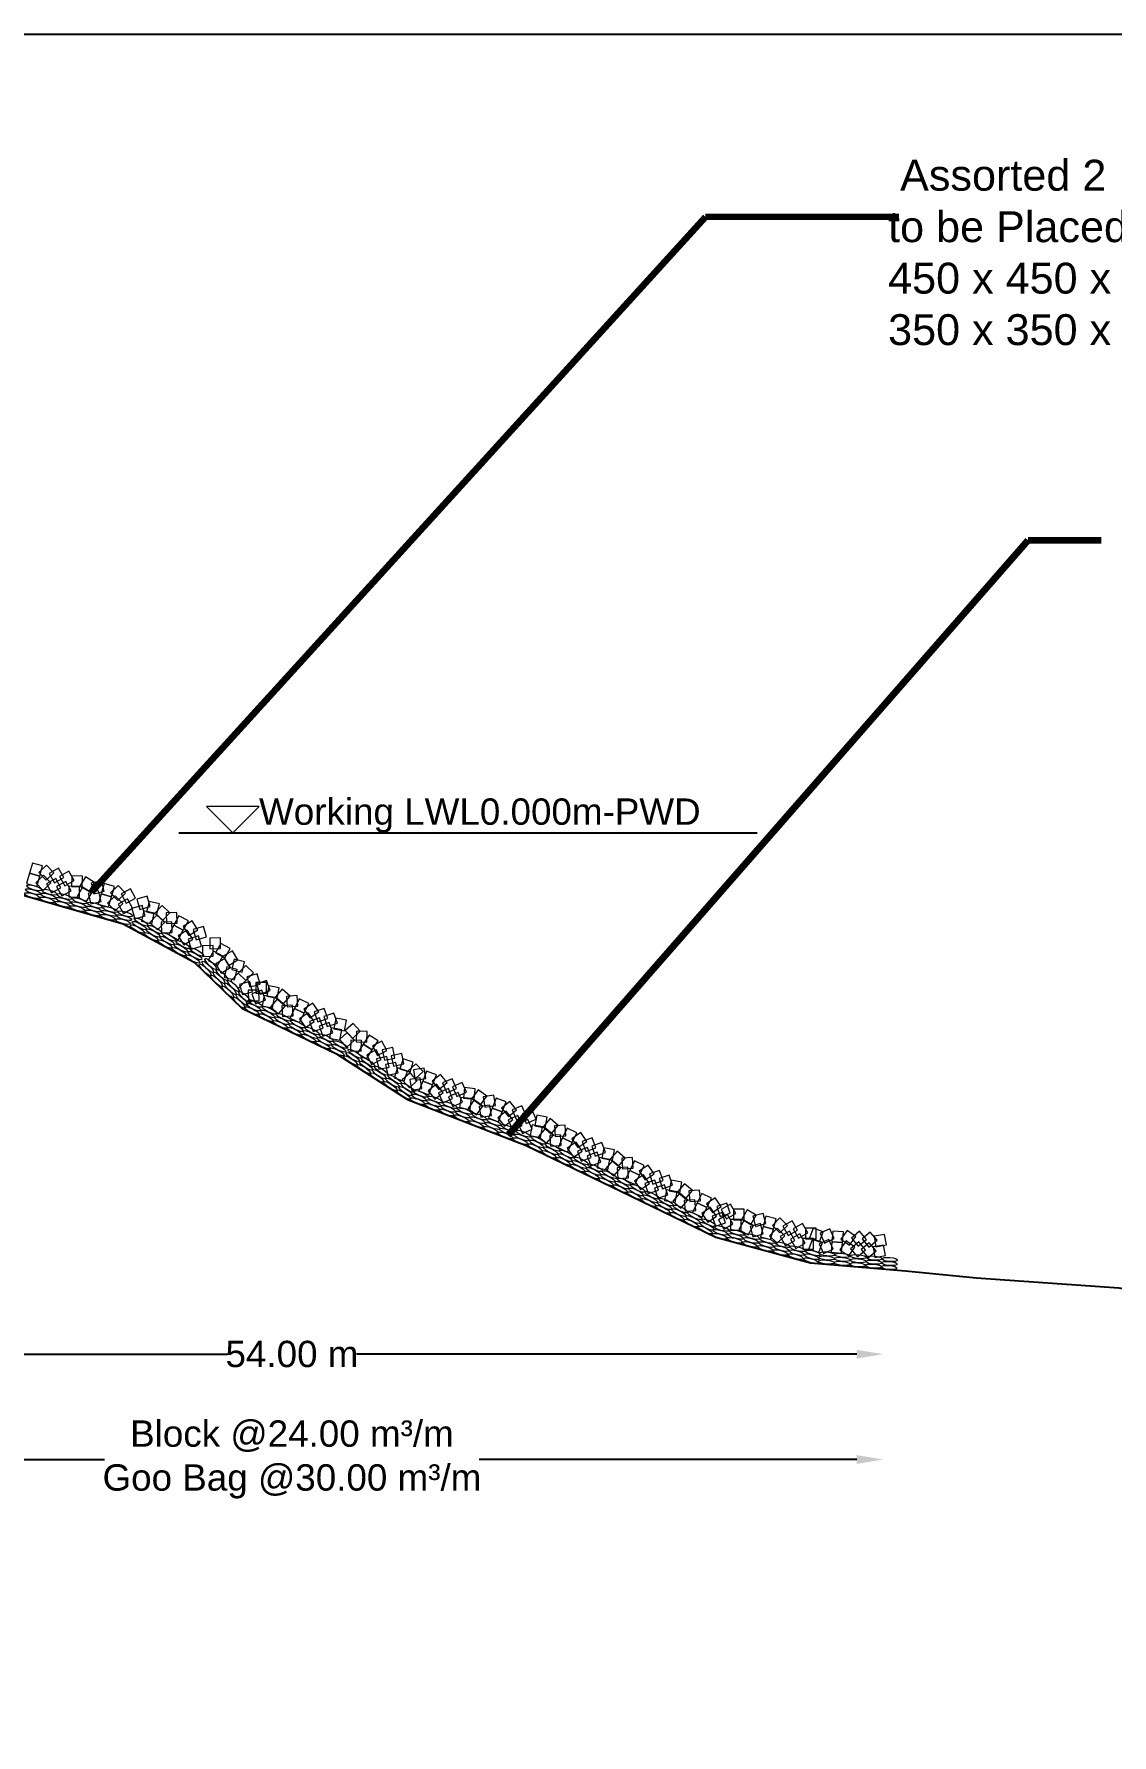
# Model space of a CAD drawing. Header units: inches. Extents: x 64995 to 402236, y -100918 to 204355.
# Drawn here: x 132128 to 134174, y -79917 to -76688 of the extents above; entities that cross this region are included whole.
import ezdxf

# ---------------------------------------------------------------- set-up
doc = ezdxf.new("R2010")
doc.units = ezdxf.units.IN
doc.header["$LTSCALE"] = 7
doc.header["$MEASUREMENT"] = 0
for name, color, linetype, lineweight in [('Cross Section Labels', 7, 'Continuous', 9), ('Existing_Bed_Level for Xsection', 7, 'Continuous', 25), ('Long Section Labels', 7, 'Continuous', 9)]:
    doc.layers.add(name, color=color, linetype=linetype, lineweight=lineweight)
doc.styles.get("Standard").update_dxf_attribs({"font": 'arial.ttf'})
doc.dimstyles.new('Appron Lebeling Style', dxfattribs={"dimtxt": 50, "dimasz": 50, "dimexe": 0.18, "dimexo": 0.0625, "dimgap": 0.09, "dimtad": 0, "dimtih": 1, "dimtoh": 1, "dimdec": 4, "dimzin": 0, "dimdsep": 46, "dimtxsty": 'Standard', "dimcen": 0.09, "dimse1": 1, "dimse2": 1, "dimadec": 0, "dimazin": 0, "dimtfac": 1, "dimtdec": 4, "dimtofl": 0, "dimtmove": 0, "dimatfit": 3, "dimfxl": 1, "dimtolj": 1, "dimtzin": 0, "dimarcsym": 0})
doc.dimstyles.get("Standard").update_dxf_attribs({"dimtxt": 0.18, "dimasz": 0.18, "dimexe": 0.18, "dimexo": 0.0625, "dimgap": 0.09, "dimtad": 0, "dimtih": 1, "dimtoh": 1, "dimdec": 4, "dimzin": 0, "dimdsep": 46, "dimtxsty": 'Standard', "dimcen": 0.09, "dimadec": 0, "dimazin": 0, "dimtfac": 1, "dimtdec": 4, "dimtofl": 0, "dimtmove": 0, "dimatfit": 3, "dimfxl": 1, "dimtolj": 1, "dimtzin": 0, "dimarcsym": 0})

# ---------------------------------------------------------------- blocks, each defined once
blk = doc.blocks.new('*D29')
at = {"layer": 'Cross Section Labels', "color": 0, "lineweight": -2}
for p, q in [((131545.2, -79194.4), (132494.8, -79194.4)), ((133689.6, -79194.4), (132740, -79194.4))]:
    blk.add_line(p, q, dxfattribs=at)
at = {"layer": 'Cross Section Labels', "color": 0}
for points in [[(131545.2, -79186.1), (131545.2, -79202.8), (131495.2, -79194.4)], [(133689.6, -79186.1), (133689.6, -79202.8), (133739.6, -79194.4)]]:
    blk.add_solid(points, dxfattribs=at)
at = {"layer": 'Defpoints', "color": 0}
for p in [(131495.2, -78204.4), (133739.6, -79032.8), (133739.6, -79194.4)]:
    blk.add_point(p, dxfattribs=at)
at = {"layer": 'Cross Section Labels', "color": 0, "insert": (132617.4, -79194.4), "char_height": 50, "attachment_point": 5}
blk.add_mtext('\\A1;54.00 m', dxfattribs=at)
blk = doc.blocks.new('*D30')
at = {"layer": 'Cross Section Labels', "color": 0, "lineweight": -2}
for p, q in [((131545.2, -79394.4), (132261.8, -79394.4)), ((133689.6, -79394.4), (132973, -79394.4))]:
    blk.add_line(p, q, dxfattribs=at)
at = {"layer": 'Cross Section Labels', "color": 0}
for points in [[(131545.2, -79386.1), (131545.2, -79402.8), (131495.2, -79394.4)], [(133689.6, -79386.1), (133689.6, -79402.8), (133739.6, -79394.4)]]:
    blk.add_solid(points, dxfattribs=at)
at = {"layer": 'Defpoints', "color": 0}
for p in [(131495.2, -78204.4), (133739.6, -79032.8), (133739.6, -79394.4)]:
    blk.add_point(p, dxfattribs=at)
at = {"layer": 'Cross Section Labels', "color": 0, "insert": (132617.4, -79394.4), "char_height": 50, "attachment_point": 5}
blk.add_mtext('\\A1;Block @24.00 m³/m ^JGoo Bag @30.00 m³/m ', dxfattribs=at)

msp = doc.modelspace()

# ---------------------------------------------------------------- linework, layer by layer
msp.add_lwpolyline([(130081.98872, -76688.12256), (140081.98872, -76688.12256), (140081.98872, -83759.12256), (130081.98872, -83759.12256)], close=True)
at = {"layer": 'Cross Section Labels'}
msp.add_lwpolyline([(132504.96642, -78204.42256), (132554.96642, -78154.42256), (132454.96642, -78154.42256)], close=True, dxfattribs=at)
at = {"layer": 'Existing_Bed_Level for Xsection'}
for points in [[(131026.64471, -78111.9064), (131171.98872, -78150.42256), (131396.98872, -78193.62256), (131531.98872, -78208.47256), (131666.98872, -78218.82256), (131756.98872, -78219.27256), (131891.98872, -78261.57256), (132296.98872, -78377.22256), (132431.98872, -78450.12256), (132521.98872, -78537.42256), (132701.98872, -78624.27256), (132836.98872, -78711.12256), (133061.98872, -78798.42256), (133241.98872, -78885.27256), (133421.98872, -78972.57256), (133601.98872, -79020.72256), (133781.98872, -79036.47256), (133916.98872, -79049.52256), (134186.98872, -79068.42256), (134411.98872, -79108.47256), (134771.98872, -79148.52256), (134996.98872, -79188.12256)], [(132402.66272, -78204.42256), (133500.72366, -78204.42256)]]:
    msp.add_lwpolyline(points, dxfattribs=at)
at = {"layer": 'Long Section Labels'}
for points in [[(132144.11959, -78267.5837), (132124.64791, -78262.02345), (132119.08767, -78281.49513), (132138.55934, -78287.05538)], [(132165.39244, -78280.32524), (132151.30089, -78265.78253), (132136.75817, -78279.87408), (132150.84972, -78294.4168)], [(132174.48415, -78271.89292), (132156.77999, -78281.72274), (132166.60981, -78299.42689), (132184.31397, -78289.59708)], [(132203.78877, -78295.14636), (132193.94486, -78277.45003), (132176.24854, -78287.29395), (132186.09245, -78304.99027)], [(132138.55934, -78287.05538), (132119.08767, -78281.49513), (132113.52742, -78300.96681), (132132.9991, -78306.52705)], [(132159.83219, -78299.79692), (132145.74064, -78285.2542), (132131.19792, -78299.34576), (132145.28948, -78313.88847)], [(132168.9239, -78291.36459), (132151.21975, -78301.19441), (132161.04957, -78318.89857), (132178.75372, -78309.06875)], [(132198.22853, -78314.61803), (132188.38462, -78296.92171), (132170.68829, -78306.76562), (132180.53221, -78324.46195)], [(132214.21731, -78306.29193), (132193.96995, -78305.96485), (132193.64287, -78326.21221), (132213.89023, -78326.53929)], [(132219.77755, -78286.82026), (132199.53019, -78286.49318), (132199.20311, -78306.74053), (132219.45047, -78307.06762)], [(132237.29222, -78318.33577), (132219.92521, -78307.92186), (132209.5113, -78325.28887), (132226.87831, -78335.70278)], [(132242.85247, -78298.86409), (132225.48546, -78288.45018), (132215.07155, -78305.81719), (132232.43856, -78316.2311)], [(132255.80232, -78295.62349), (132236.15629, -78300.53225), (132241.06505, -78320.17828), (132260.71108, -78315.26952)], [(132280.42132, -78306.50542), (132260.94965, -78300.94517), (132255.3894, -78320.41685), (132274.86108, -78325.97709)], [(132301.69417, -78319.24696), (132287.60262, -78304.70424), (132273.0599, -78318.7958), (132287.15146, -78333.33851)], [(132250.24207, -78315.09517), (132230.59604, -78320.00393), (132235.5048, -78339.64996), (132255.15084, -78334.7412)], [(132274.86108, -78325.97709), (132255.3894, -78320.41685), (132249.82915, -78339.88852), (132269.30083, -78345.44877)], [(132296.13393, -78338.71864), (132282.04237, -78324.17592), (132267.49966, -78338.26747), (132281.59121, -78352.81019)], [(132305.22564, -78330.28631), (132287.52148, -78340.11613), (132297.3513, -78357.82029), (132315.05546, -78347.99047)], [(132310.78588, -78310.81464), (132293.08173, -78320.64445), (132302.91154, -78338.34861), (132320.6157, -78328.51879)], [(132348.37023, -78344.35899), (132342.56683, -78324.9584), (132323.16624, -78330.76179), (132328.96964, -78350.16239)], [(132365.77656, -78339.67022), (132346.07438, -78334.99192), (132341.39608, -78354.6941), (132361.09826, -78359.3724)], [(132385.7176, -78356.39925), (132370.99973, -78342.49073), (132357.09121, -78357.20859), (132371.80907, -78371.11712)], [(132338.74846, -78362.17708), (132332.94507, -78342.77648), (132313.54447, -78348.57988), (132319.34787, -78367.98047)], [(132356.15479, -78357.4883), (132336.45261, -78352.81), (132331.77431, -78372.51218), (132351.47649, -78377.19048)], [(132376.09583, -78374.21734), (132361.37797, -78360.30882), (132347.46944, -78375.02668), (132362.18731, -78388.9352)], [(132389.43968, -78373.84059), (132369.19754, -78374.40482), (132369.76177, -78394.64696), (132390.0039, -78394.08273)], [(132399.06144, -78356.02251), (132378.8193, -78356.58673), (132379.38353, -78376.82887), (132399.62567, -78376.26464)], [(132420.7605, -78371.9493), (132402.94241, -78362.32753), (132393.32065, -78380.14561), (132411.13873, -78389.76738)], [(132438.79152, -78388.97173), (132428.16117, -78371.73636), (132410.92579, -78382.36671), (132421.55615, -78399.60208)], [(132411.13873, -78389.76738), (132393.32065, -78380.14561), (132383.69888, -78397.9637), (132401.51696, -78407.58546)], [(132429.16975, -78406.78981), (132418.5394, -78389.55444), (132401.30403, -78400.18479), (132411.93438, -78417.42017)], [(132439.86361, -78400.51249), (132420.4584, -78406.30044), (132426.24634, -78425.70565), (132445.65155, -78419.9177)], [(132449.48537, -78382.69441), (132430.08016, -78388.48235), (132435.86811, -78407.88756), (132455.27332, -78402.09962)], [(132481.98361, -78424.31931), (132481.66721, -78404.07178), (132461.41968, -78404.38818), (132461.73608, -78424.63571)], [(132467.88439, -78438.85459), (132467.56798, -78418.60706), (132447.32046, -78418.92346), (132447.63686, -78439.17099)], [(132485.90989, -78439.06931), (132468.21876, -78429.21606), (132458.36551, -78446.90719), (132476.05664, -78456.76043)], [(132500.00911, -78424.53403), (132482.31798, -78414.68078), (132472.46474, -78432.37191), (132490.15587, -78442.22515)], [(132514.65734, -78446.04995), (132504.26997, -78428.66706), (132486.88707, -78439.05443), (132497.27444, -78456.43732)], [(132500.55812, -78460.58523), (132490.17075, -78443.20234), (132472.78785, -78453.58971), (132483.17522, -78470.9726)], [(132513.50275, -78463.84661), (132493.86818, -78458.89221), (132488.91378, -78478.52678), (132508.54835, -78483.48118)], [(132530.0608, -78485.06789), (132515.52552, -78470.96866), (132501.42629, -78485.50395), (132515.96158, -78499.60317)], [(132527.60198, -78449.31133), (132507.9674, -78444.35692), (132503.013, -78463.9915), (132522.64757, -78468.9459)], [(132544.16002, -78470.53261), (132529.62474, -78456.43338), (132515.52552, -78470.96866), (132530.0608, -78485.06789)], [(132542.79112, -78506.34746), (132537.24114, -78486.87285), (132517.76654, -78492.42282), (132523.31651, -78511.89743)], [(132556.89034, -78491.81217), (132551.34037, -78472.33757), (132531.86576, -78477.88754), (132537.41574, -78497.36215)], [(132554.78786, -78503.21034), (132534.54008, -78503.51061), (132534.84036, -78523.75839), (132555.08814, -78523.45811)], [(132567.24338, -78522.52783), (132560.56197, -78503.41184), (132541.44597, -78510.09324), (132548.12738, -78529.20924)], [(132568.88708, -78488.67506), (132548.63931, -78488.97533), (132548.93959, -78509.22311), (132569.18736, -78508.92283)], [(132576.04322, -78504.28982), (132569.36181, -78485.17382), (132550.24582, -78491.85523), (132556.92722, -78510.97122)], [(132593.21781, -78498.81275), (132573.32292, -78495.03709), (132569.54726, -78514.93198), (132589.44215, -78518.70764)], [(132613.90044, -78514.61574), (132598.56409, -78501.39232), (132585.34067, -78516.72867), (132600.67702, -78529.95209)], [(132584.41797, -78517.05076), (132564.52307, -78513.2751), (132560.74741, -78533.17), (132580.64231, -78536.94566)], [(132605.10059, -78532.85376), (132589.76424, -78519.63034), (132576.54082, -78534.96669), (132591.87718, -78548.19011)], [(132618.41341, -78531.86935), (132598.21801, -78533.35538), (132599.70404, -78553.55078), (132619.89944, -78552.06475)], [(132627.21325, -78513.63134), (132607.01785, -78515.11736), (132608.50388, -78535.31277), (132628.69928, -78533.82674)], [(132649.61552, -78528.55281), (132631.3775, -78519.75296), (132622.57766, -78537.99098), (132640.81567, -78546.79082)], [(132668.40348, -78544.73593), (132656.99879, -78528.00286), (132640.26572, -78539.40755), (132651.67041, -78556.14062)], [(132640.81567, -78546.79082), (132622.57766, -78537.99098), (132613.77781, -78556.229), (132632.01583, -78565.02884)], [(132659.60364, -78562.97395), (132648.19895, -78546.24088), (132631.46588, -78557.64556), (132642.87057, -78574.37863)], [(132670.00034, -78556.21585), (132650.87903, -78562.88203), (132657.54521, -78582.00334), (132676.66652, -78575.33716)], [(132678.80018, -78537.97783), (132659.67887, -78544.64402), (132666.34506, -78563.76533), (132685.46637, -78557.09914)], [(132694.9095, -78584.12673), (132688.22809, -78565.01074), (132669.11209, -78571.69215), (132675.7935, -78590.80814)], [(132703.70934, -78565.88872), (132697.02793, -78546.77272), (132677.91193, -78553.45413), (132684.59334, -78572.57013)], [(132720.88393, -78560.41165), (132700.98903, -78556.63599), (132697.21338, -78576.53089), (132717.10827, -78580.30654)], [(132747.12625, -78581.39399), (132733.51502, -78566.40077), (132718.52179, -78580.01201), (132732.13303, -78595.00523)], [(132712.08409, -78578.64966), (132692.18919, -78574.87401), (132688.41353, -78594.7689), (132708.30843, -78598.54456)], [(132736.17017, -78598.42417), (132722.55894, -78583.43094), (132707.56571, -78597.04218), (132721.17695, -78612.0354)], [(132749.50376, -78599.06888), (132729.27774, -78598.08361), (132728.29248, -78618.30963), (132748.51849, -78619.29489)], [(132760.45984, -78582.0387), (132740.23382, -78581.05344), (132739.24856, -78601.27945), (132759.47457, -78602.26472)], [(132780.8775, -78599.57811), (132763.84732, -78588.62203), (132752.89125, -78605.65221), (132769.92142, -78616.60828)], [(132797.55409, -78617.92947), (132788.27278, -78599.9317), (132770.27501, -78609.213), (132779.55631, -78627.21078)], [(132769.92142, -78616.60828), (132752.89125, -78605.65221), (132741.93517, -78622.68238), (132758.96534, -78633.63846)], [(132786.59801, -78634.95965), (132777.3167, -78616.96187), (132759.31893, -78626.24317), (132768.60023, -78644.24095)], [(132797.74055, -78629.51842), (132777.94958, -78633.80558), (132782.23673, -78653.59656), (132802.02771, -78649.3094)], [(132808.69663, -78612.48825), (132788.90565, -78616.7754), (132793.19281, -78636.56638), (132812.98379, -78632.27923)], [(132830.02013, -78643.22572), (132825.71722, -78623.43816), (132805.92966, -78627.74107), (132810.23257, -78647.52863)], [(132819.06405, -78660.25589), (132814.76114, -78640.46833), (132794.97358, -78644.77125), (132799.27649, -78664.5588)], [(132836.77795, -78656.91184), (132817.49119, -78650.74069), (132811.32003, -78670.02745), (132830.60679, -78676.19861)], [(132847.73403, -78639.88167), (132828.44727, -78633.71051), (132822.27611, -78652.99728), (132841.56287, -78659.16843)], [(132855.38139, -78675.11672), (132841.77016, -78660.1235), (132826.77693, -78673.73473), (132840.38817, -78688.72796)], [(132866.33747, -78658.08655), (132852.72624, -78643.09332), (132837.73301, -78656.70456), (132851.34425, -78671.69778)], [(132868.31862, -78651.24712), (132848.3048, -78654.33091), (132851.3886, -78674.34473), (132871.40241, -78671.26093)], [(132891.83422, -78664.34398), (132872.95547, -78657.01902), (132865.63051, -78675.89778), (132884.50927, -78683.22274)], [(132911.84704, -78678.9853), (132899.15059, -78663.20992), (132883.37521, -78675.90637), (132896.07166, -78691.68175)], [(132860.99366, -78670.12587), (132840.97985, -78673.20967), (132844.06364, -78693.22348), (132864.07745, -78690.13969)], [(132884.50927, -78683.22274), (132865.63051, -78675.89778), (132858.30555, -78694.77654), (132877.18431, -78702.10149)], [(132904.52208, -78697.86406), (132891.82563, -78682.08868), (132876.05025, -78694.78513), (132888.7467, -78710.56051)], [(132914.34976, -78690.30232), (132895.81769, -78698.46471), (132903.98008, -78716.99679), (132922.51216, -78708.8344)], [(132921.67472, -78671.42356), (132903.14265, -78679.58595), (132911.30504, -78698.11803), (132929.83711, -78689.95564)], [(132941.39504, -78716.14872), (132933.21789, -78697.62315), (132914.69232, -78705.8003), (132922.86947, -78724.32587)], [(132948.72, -78697.26997), (132940.54285, -78678.74439), (132922.01728, -78686.92154), (132930.19443, -78705.44711)], [(132965.40585, -78690.44741), (132945.27409, -78688.26226), (132943.08894, -78708.39402), (132963.2207, -78710.57916)], [(132987.27719, -78704.55946), (132970.93995, -78692.59464), (132958.97512, -78708.93188), (132975.31236, -78720.8967)], [(132958.08089, -78709.32616), (132937.94913, -78707.14102), (132935.76399, -78727.27277), (132955.89574, -78729.45792)], [(132979.95223, -78723.43822), (132963.61499, -78711.47339), (132951.65016, -78727.81063), (132967.9874, -78739.77546)], [(132993.14496, -78721.40058), (132973.13115, -78724.48438), (132976.21494, -78744.49819), (132996.22876, -78741.41439)], [(133000.46992, -78702.52182), (132980.45611, -78705.60562), (132983.5399, -78725.61943), (133003.55372, -78722.53564)], [(133016.66057, -78734.49744), (132997.78181, -78727.17248), (132990.45685, -78746.05124), (133009.33561, -78753.3762)], [(133023.98553, -78715.61869), (133005.10677, -78708.29373), (132997.78181, -78727.17248), (133016.66057, -78734.49744)], [(133043.99834, -78730.26001), (133031.30189, -78714.48463), (133015.52651, -78727.18108), (133028.22296, -78742.95646)], [(133053.82603, -78722.69827), (133035.29395, -78730.86066), (133043.45634, -78749.39274), (133061.98842, -78741.23034)], [(133080.8713, -78748.54467), (133072.69415, -78730.0191), (133054.16858, -78738.19625), (133062.34573, -78756.72182)], [(133036.67338, -78749.13876), (133023.97693, -78733.36338), (133008.20155, -78746.05984), (133020.89801, -78761.83522)], [(133046.50107, -78741.57702), (133027.96899, -78749.73942), (133036.13138, -78768.27149), (133054.66346, -78760.1091)], [(133073.54634, -78767.42343), (133065.3692, -78748.89786), (133046.84363, -78757.075), (133055.02077, -78775.60058)], [(133093.1442, -78762.96117), (133073.2493, -78759.18551), (133069.47364, -78779.0804), (133089.36854, -78782.85606)], [(133101.94404, -78744.72315), (133082.04914, -78740.94749), (133078.27348, -78760.84239), (133098.16838, -78764.61805)], [(133122.62666, -78760.52615), (133107.29031, -78747.30273), (133094.06689, -78762.63908), (133109.40324, -78775.8625)], [(133135.93948, -78759.54174), (133115.74408, -78761.02777), (133117.23011, -78781.22317), (133137.42551, -78779.73714)], [(133113.82682, -78778.76416), (133098.49047, -78765.54074), (133085.26705, -78780.8771), (133100.6034, -78794.10051)], [(133127.13964, -78777.77976), (133106.94424, -78779.26579), (133108.43027, -78799.46119), (133128.62567, -78797.97516)], [(133149.5419, -78792.70123), (133131.30388, -78783.90138), (133122.50404, -78802.1394), (133140.74206, -78810.93925)], [(133158.34174, -78774.46321), (133140.10372, -78765.66337), (133131.30388, -78783.90138), (133149.5419, -78792.70123)], [(133168.32986, -78808.88435), (133156.92518, -78792.15128), (133140.19211, -78803.55597), (133151.59679, -78820.28904)], [(133177.12971, -78790.64633), (133165.72502, -78773.91326), (133148.99195, -78785.31795), (133160.39664, -78802.05102)], [(133187.52641, -78783.88824), (133168.4051, -78790.55442), (133175.07128, -78809.67573), (133194.19259, -78803.00955)], [(133212.43556, -78811.79912), (133205.75416, -78792.68313), (133186.63816, -78799.36453), (133193.31957, -78818.48053)], [(133178.72657, -78802.12625), (133159.60526, -78808.79244), (133166.27144, -78827.91375), (133185.39275, -78821.24756)], [(133203.63572, -78830.03714), (133196.95431, -78810.92114), (133177.83832, -78817.60255), (133184.51973, -78836.71855)], [(133220.81031, -78824.56007), (133200.91542, -78820.78441), (133197.13976, -78840.67931), (133217.03465, -78844.45497)], [(133229.61016, -78806.32205), (133209.71526, -78802.54639), (133205.9396, -78822.44129), (133225.8345, -78826.21695)], [(133250.29278, -78822.12505), (133234.95643, -78808.90163), (133221.73301, -78824.23798), (133237.06936, -78837.4614)], [(133263.6056, -78821.14064), (133243.4102, -78822.62667), (133244.89623, -78842.82207), (133265.09163, -78841.33604)], [(133241.49294, -78840.36306), (133226.15659, -78827.13965), (133212.93317, -78842.476), (133228.26952, -78855.69942)], [(133254.80576, -78839.37866), (133234.61035, -78840.86469), (133236.09638, -78861.06009), (133256.29178, -78859.57406)], [(133277.27069, -78854.37154), (133259.05054, -78845.53477), (133250.21377, -78863.75492), (133268.43392, -78872.5917)], [(133286.10747, -78836.15139), (133267.88731, -78827.31462), (133259.05054, -78845.53477), (133277.27069, -78854.37154)], [(133296.02583, -78870.5927), (133284.65507, -78853.83656), (133267.89893, -78865.20732), (133279.26969, -78881.96346)], [(133304.86261, -78852.37254), (133293.49184, -78835.6164), (133276.7357, -78846.98717), (133288.10647, -78863.74331)], [(133315.27298, -78845.63553), (133296.1382, -78852.26296), (133302.76563, -78871.39773), (133321.90041, -78864.7703)], [(133340.12554, -78873.59682), (133333.48287, -78854.46732), (133314.35338, -78861.10999), (133320.99605, -78880.23948)], [(133306.4362, -78863.85568), (133287.30143, -78870.48311), (133293.92886, -78889.61789), (133313.06364, -78882.99045)], [(133331.28876, -78891.81697), (133324.6461, -78872.68747), (133305.5166, -78879.33014), (133312.15927, -78898.45963)], [(133348.47442, -78886.3747), (133328.58721, -78882.55875), (133324.77125, -78902.44595), (133344.65846, -78906.26191)], [(133357.31119, -78868.15455), (133337.42398, -78864.3386), (133333.60803, -78884.2258), (133353.49523, -78888.04176)], [(133369.12498, -78902.21957), (133353.81545, -78888.96511), (133340.56099, -78904.27464), (133355.87052, -78917.5291)], [(133377.96176, -78883.99942), (133362.65223, -78870.74495), (133349.39777, -78886.05448), (133364.7073, -78899.30895)], [(133391.27654, -78883.04198), (133371.07817, -78884.48709), (133372.52328, -78904.68546), (133392.72165, -78903.24035)], [(133413.64853, -78898.00881), (133395.42838, -78889.17203), (133386.5916, -78907.39219), (133404.81175, -78916.22896)], [(133382.43977, -78901.26213), (133362.2414, -78902.70725), (133363.68651, -78922.90562), (133383.88488, -78921.4605)], [(133404.81175, -78916.22896), (133386.5916, -78907.39219), (133377.75483, -78925.61234), (133395.97498, -78934.44911)], [(133423.5669, -78932.45011), (133412.19613, -78915.69397), (133395.43999, -78927.06473), (133406.81075, -78943.82087)], [(133432.40367, -78914.22996), (133421.03291, -78897.47382), (133404.27677, -78908.84458), (133415.64753, -78925.60072)], [(133442.81404, -78907.49294), (133423.67926, -78914.12037), (133430.3067, -78933.25515), (133449.44147, -78926.62772)], [(133459.82565, -78927.48813), (133449.68632, -78909.9594), (133432.15759, -78920.09873), (133442.29692, -78937.62746)], [(133475.67254, -78918.89504), (133455.42254, -78918.90759), (133455.43509, -78939.15759), (133475.68509, -78939.14504)], [(133498.9462, -78930.55017), (133481.40698, -78920.429), (133471.28581, -78937.96823), (133488.82504, -78948.0894)], [(133433.97727, -78925.71309), (133414.84249, -78932.34052), (133421.46992, -78951.4753), (133440.6047, -78944.84787)], [(133454.59276, -78947.05032), (133444.45343, -78929.52159), (133426.9247, -78939.66092), (133437.06403, -78957.18965)], [(133470.43965, -78938.45723), (133450.18965, -78938.46978), (133450.2022, -78958.71978), (133470.4522, -78958.70723)], [(133493.71332, -78950.11236), (133476.17409, -78939.9912), (133466.05292, -78957.53042), (133483.59215, -78967.65159)], [(133506.607, -78946.65503), (133487.04606, -78951.8926), (133492.28363, -78971.45354), (133511.84457, -78966.21596)], [(133511.83988, -78927.09283), (133492.27894, -78932.3304), (133497.51652, -78951.89134), (133517.07745, -78946.65377)], [(133531.40505, -78957.12251), (133511.84285, -78951.88963), (133506.60997, -78971.45182), (133526.17216, -78976.68471)], [(133536.63793, -78937.56032), (133517.07574, -78932.32743), (133511.84285, -78951.88963), (133531.40505, -78957.12251)], [(133552.8886, -78969.50548), (133538.55512, -78955.20115), (133524.25079, -78969.53463), (133538.58427, -78983.83896)], [(133558.12149, -78949.94329), (133543.78801, -78935.63896), (133529.48368, -78949.97244), (133543.81716, -78964.27677)], [(133567.07049, -78941.35966), (133549.53369, -78951.48503), (133559.65906, -78969.02183), (133577.19586, -78958.89646)], [(133596.761, -78964.11834), (133586.62167, -78946.5896), (133569.09294, -78956.72893), (133579.23227, -78974.25767)], [(133612.60789, -78955.52525), (133592.35789, -78955.5378), (133592.37044, -78975.78779), (133612.62044, -78975.77524)], [(133626.09437, -78962.11874), (133607.06706, -78955.1888), (133600.13712, -78974.21611), (133619.16443, -78981.14605)], [(133561.83761, -78960.92186), (133544.30081, -78971.04722), (133554.42617, -78988.58403), (133571.96298, -78978.45866)], [(133591.52812, -78983.68053), (133581.38879, -78966.1518), (133563.86005, -78976.29113), (133573.99938, -78993.81986)], [(133607.375, -78975.08744), (133587.125, -78975.09999), (133587.13755, -78995.34999), (133607.38755, -78995.33744)], [(133624.32924, -78982.29167), (133605.30193, -78975.36173), (133598.37199, -78994.38904), (133617.3993, -79001.31897)], [(133636.4291, -78976.6531), (133618.07115, -78985.19992), (133626.61797, -79003.55787), (133644.97592, -78995.01105)], [(133638.19423, -78956.48017), (133619.83628, -78965.027), (133628.3831, -78983.38495), (133646.74105, -78974.83812)], [(133662.66549, -78982.66672), (133642.49256, -78980.90159), (133640.72743, -79001.07451), (133660.90036, -79002.83964)], [(133664.43062, -78962.49379), (133644.25769, -78960.72866), (133642.49256, -78980.90159), (133662.66549, -78982.66672)], [(133685.9693, -78991.14101), (133669.37465, -78979.53583), (133657.76947, -78996.13048), (133674.36412, -79007.73566)], [(133687.73443, -78970.96808), (133671.13978, -78959.36291), (133659.5346, -78975.95756), (133676.12925, -78987.56273)], [(133693.29612, -78981.13696), (133677.77839, -78994.14706), (133690.78849, -79009.66479), (133706.30622, -78996.65469)], [(133695.06125, -78960.96404), (133679.54352, -78973.97414), (133692.55362, -78989.49186), (133708.07135, -78976.48177)], [(133726.48013, -78998.40846), (133713.45768, -78982.9011), (133697.95032, -78995.92355), (133710.97277, -79011.43091)], [(133728.24527, -78978.23554), (133715.22282, -78962.72818), (133699.71545, -78975.75063), (133712.7379, -78991.25799)], [(133740.59892, -78987.20021), (133720.65723, -78990.72037), (133724.17738, -79010.66206), (133744.11907, -79007.1419)], [(133742.36405, -78967.02729), (133722.42236, -78970.54744), (133725.94251, -78990.48913), (133745.8842, -78986.96898)]]:
    msp.add_lwpolyline(points, close=True, dxfattribs=at)
for centre, major_axis in [((132128.0718, -78309.09793), (14.40039, -4.11211)), ((132123.87073, -78323.80986), (14.40039, -4.11211)), ((132125.97126, -78316.4539), (14.40039, -4.11211)), ((132152.6715, -78332.03408), (14.40039, -4.11211)), ((132154.77204, -78324.67812), (14.40039, -4.11211)), ((132156.87257, -78317.32215), (14.40039, -4.11211)), ((132181.47227, -78340.2583), (14.40039, -4.11211)), ((132183.57281, -78332.90234), (14.40039, -4.11211)), ((132185.67335, -78325.54637), (14.40039, -4.11211)), ((132210.27305, -78348.48252), (14.40039, -4.11211)), ((132212.37358, -78341.12656), (14.40039, -4.11211)), ((132214.47412, -78333.77059), (14.40039, -4.11211)), ((132243.27489, -78341.99481), (14.40039, -4.11211)), ((132239.07382, -78356.70674), (14.40039, -4.11211)), ((132241.17436, -78349.35078), (14.40039, -4.11211)), ((132267.87459, -78364.93097), (14.40039, -4.11211)), ((132269.97513, -78357.575), (14.40039, -4.11211)), ((132272.07566, -78350.21903), (14.40039, -4.11211)), ((132296.67536, -78373.15519), (14.40039, -4.11211)), ((132298.7759, -78365.79922), (14.40039, -4.11211)), ((132300.87644, -78358.44325), (14.40039, -4.11211)), ((132327.54816, -78380.68348), (13.17746, -7.11583)), ((132331.18305, -78373.95221), (13.17746, -7.11583)), ((132323.91327, -78387.41476), (13.17746, -7.11583)), ((132350.26819, -78401.64642), (13.17746, -7.11583)), ((132353.90308, -78394.91514), (13.17746, -7.11583)), ((132357.53797, -78388.18387), (13.17746, -7.11583)), ((132376.62312, -78415.87808), (13.17746, -7.11583)), ((132380.25801, -78409.1468), (13.17746, -7.11583)), ((132383.8929, -78402.41553), (13.17746, -7.11583)), ((132402.97805, -78430.10974), (13.17746, -7.11583)), ((132406.61294, -78423.37846), (13.17746, -7.11583)), ((132410.24783, -78416.64719), (13.17746, -7.11583)), ((132429.33297, -78444.3414), (13.17746, -7.11583)), ((132432.96786, -78437.61012), (13.17746, -7.11583)), ((132436.60275, -78430.87885), (13.17746, -7.11583)), ((132452.50215, -78464.69175), (10.74965, -10.42716)), ((132457.82853, -78459.20064), (10.74965, -10.42716)), ((132463.1549, -78453.70954), (10.74965, -10.42716)), ((132479.32782, -78480.05496), (10.74965, -10.42716)), ((132484.65419, -78474.56385), (10.74965, -10.42716)), ((132474.00145, -78485.54607), (10.74965, -10.42716)), ((132495.50074, -78506.40038), (10.74965, -10.42716)), ((132500.82712, -78500.90928), (10.74965, -10.42716)), ((132506.15349, -78495.41817), (10.74965, -10.42716)), ((132517.00004, -78527.2547), (10.74965, -10.42716)), ((132522.32641, -78521.76359), (10.74965, -10.42716)), ((132527.65279, -78516.27249), (10.74965, -10.42716)), ((132541.02586, -78542.36101), (13.48803, -6.50797)), ((132544.35024, -78535.4711), (13.48803, -6.50797)), ((132547.67463, -78528.58118), (13.48803, -6.50797)), ((132574.65068, -78541.59712), (13.48803, -6.50797)), ((132568.00191, -78555.37696), (13.48803, -6.50797)), ((132571.3263, -78548.48704), (13.48803, -6.50797)), ((132594.97796, -78568.3929), (13.48803, -6.50797)), ((132598.30235, -78561.50299), (13.48803, -6.50797)), ((132601.62673, -78554.61307), (13.48803, -6.50797)), ((132625.2784, -78574.51893), (13.48803, -6.50797)), ((132628.60279, -78567.62901), (13.48803, -6.50797)), ((132621.95402, -78581.40885), (13.48803, -6.50797)), ((132648.93007, -78594.4248), (13.48803, -6.50797)), ((132652.25446, -78587.53488), (13.48803, -6.50797)), ((132655.57884, -78580.64496), (13.48803, -6.50797)), ((132675.90612, -78607.44074), (13.48803, -6.50797)), ((132679.23051, -78600.55082), (13.48803, -6.50797)), ((132682.55489, -78593.66091), (13.48803, -6.50797)), ((132709.53095, -78606.67685), (13.48803, -6.50797)), ((132702.88218, -78620.45669), (13.48803, -6.50797)), ((132706.20656, -78613.56677), (13.48803, -6.50797)), ((132728.5299, -78636.79921), (12.59476, -8.10263)), ((132732.66886, -78630.36559), (12.59476, -8.10263)), ((132736.80782, -78623.93197), (12.59476, -8.10263)), ((132761.99734, -78640.13722), (12.59476, -8.10263)), ((132753.71942, -78653.00447), (12.59476, -8.10263)), ((132757.85838, -78646.57084), (12.59476, -8.10263)), ((132778.90894, -78669.20972), (12.59476, -8.10263)), ((132783.0479, -78662.7761), (12.59476, -8.10263)), ((132787.18686, -78656.34248), (12.59476, -8.10263)), ((132812.37638, -78672.54774), (12.59476, -8.10263)), ((132804.09846, -78685.41498), (12.59476, -8.10263)), ((132808.23742, -78678.98136), (12.59476, -8.10263)), ((132829.28798, -78701.62024), (12.59476, -8.10263)), ((132833.42694, -78695.18662), (12.59476, -8.10263)), ((132837.5659, -78688.753), (12.59476, -8.10263)), ((132860.99976, -78699.92472), (13.96189, -5.41721)), ((132855.46535, -78714.18867), (13.96189, -5.41721)), ((132858.23255, -78707.05669), (13.96189, -5.41721)), ((132883.38913, -78725.02309), (13.96189, -5.41721)), ((132886.15633, -78717.89112), (13.96189, -5.41721)), ((132888.92354, -78710.75914), (13.96189, -5.41721)), ((132911.31291, -78735.85752), (13.96189, -5.41721)), ((132914.08011, -78728.72554), (13.96189, -5.41721)), ((132916.84732, -78721.59357), (13.96189, -5.41721)), ((132944.7711, -78732.428), (13.96189, -5.41721)), ((132939.23669, -78746.69195), (13.96189, -5.41721)), ((132942.00389, -78739.55997), (13.96189, -5.41721)), ((132967.16047, -78757.52637), (13.96189, -5.41721)), ((132969.92767, -78750.3944), (13.96189, -5.41721)), ((132972.69488, -78743.26242), (13.96189, -5.41721)), ((132995.08425, -78768.3608), (13.96189, -5.41721)), ((132997.85145, -78761.22882), (13.96189, -5.41721)), ((133000.61866, -78754.09685), (13.96189, -5.41721)), ((133028.54244, -78764.93128), (13.96189, -5.41721)), ((133023.00803, -78779.19523), (13.96189, -5.41721)), ((133025.77523, -78772.06325), (13.96189, -5.41721)), ((133050.93181, -78790.02965), (13.96189, -5.41721)), ((133053.69901, -78782.89768), (13.96189, -5.41721)), ((133056.46622, -78775.7657), (13.96189, -5.41721)), ((133078.60868, -78802.19472), (13.48803, -6.50797)), ((133081.93306, -78795.30481), (13.48803, -6.50797)), ((133085.25745, -78788.41489), (13.48803, -6.50797)), ((133112.2335, -78801.43083), (13.48803, -6.50797)), ((133105.58473, -78815.21067), (13.48803, -6.50797)), ((133108.90912, -78808.32075), (13.48803, -6.50797)), ((133132.56078, -78828.22662), (13.48803, -6.50797)), ((133135.88517, -78821.3367), (13.48803, -6.50797)), ((133139.20956, -78814.44678), (13.48803, -6.50797)), ((133162.86122, -78834.35264), (13.48803, -6.50797)), ((133166.18561, -78827.46273), (13.48803, -6.50797)), ((133159.53684, -78841.24256), (13.48803, -6.50797)), ((133186.51289, -78854.25851), (13.48803, -6.50797)), ((133189.83728, -78847.36859), (13.48803, -6.50797)), ((133193.16166, -78840.47867), (13.48803, -6.50797)), ((133213.48895, -78867.27445), (13.48803, -6.50797)), ((133216.81333, -78860.38454), (13.48803, -6.50797)), ((133220.13772, -78853.49462), (13.48803, -6.50797)), ((133247.11377, -78866.51056), (13.48803, -6.50797)), ((133240.465, -78880.2904), (13.48803, -6.50797)), ((133243.78938, -78873.40048), (13.48803, -6.50797)), ((133267.42472, -78893.35789), (13.47481, -6.53529)), ((133270.76306, -78886.47472), (13.47481, -6.53529)), ((133274.1014, -78879.59156), (13.47481, -6.53529)), ((133297.71269, -78899.54529), (13.47481, -6.53529)), ((133301.05103, -78892.66213), (13.47481, -6.53529)), ((133294.37435, -78906.42846), (13.47481, -6.53529)), ((133321.32398, -78919.49903), (13.47481, -6.53529)), ((133324.66232, -78912.61586), (13.47481, -6.53529)), ((133328.00066, -78905.7327), (13.47481, -6.53529)), ((133351.61195, -78925.68643), (13.47481, -6.53529)), ((133354.95028, -78918.80327), (13.47481, -6.53529)), ((133381.89991, -78931.87384), (13.47481, -6.53529)), ((133348.27361, -78932.5696), (13.47481, -6.53529)), ((133375.22324, -78945.64017), (13.47481, -6.53529)), ((133378.56158, -78938.757), (13.47481, -6.53529)), ((133402.17287, -78958.71074), (13.47481, -6.53529)), ((133405.51121, -78951.82757), (13.47481, -6.53529)), ((133408.84954, -78944.94441), (13.47481, -6.53529)), ((133432.79801, -78955.66661), (14.46733, -3.87001)), ((133428.84427, -78970.44693), (14.46733, -3.87001)), ((133430.82114, -78963.05677), (14.46733, -3.87001)), ((133457.77893, -78978.18695), (14.46733, -3.87001)), ((133459.7558, -78970.79679), (14.46733, -3.87001)), ((133461.73266, -78963.40663), (14.46733, -3.87001)), ((133486.71358, -78985.92697), (14.46733, -3.87001)), ((133488.69045, -78978.53681), (14.46733, -3.87001)), ((133490.66732, -78971.14665), (14.46733, -3.87001)), ((133515.64824, -78993.66699), (14.46733, -3.87001)), ((133517.62511, -78986.27683), (14.46733, -3.87001)), ((133519.60198, -78978.88667), (14.46733, -3.87001)), ((133546.55977, -78994.01685), (14.46733, -3.87001)), ((133548.53664, -78986.62669), (14.46733, -3.87001)), ((133544.5829, -79001.40702), (14.46733, -3.87001)), ((133573.51756, -79009.14704), (14.46733, -3.87001)), ((133575.49442, -79001.75687), (14.46733, -3.87001)), ((133577.47129, -78994.36671), (14.46733, -3.87001)), ((133602.45221, -79016.88706), (14.46733, -3.87001)), ((133604.42908, -79009.4969), (14.46733, -3.87001)), ((133606.40595, -79002.10673), (14.46733, -3.87001)), ((133631.6188, -79019.47558), (14.919, -1.30541)), ((133632.28563, -79011.85469), (14.919, -1.30541)), ((133632.95245, -79004.23381), (14.919, -1.30541)), ((133661.45679, -79022.0864), (14.919, -1.30541)), ((133662.12362, -79014.46552), (14.919, -1.30541)), ((133662.79045, -79006.84464), (14.919, -1.30541)), ((133691.29479, -79024.69723), (14.919, -1.30541)), ((133691.96161, -79017.07634), (14.919, -1.30541)), ((133692.62844, -79009.45546), (14.919, -1.30541)), ((133721.79961, -79019.68717), (14.919, -1.30541)), ((133722.46644, -79012.06629), (14.919, -1.30541)), ((133751.6376, -79022.29799), (14.919, -1.30541)), ((133752.30443, -79014.67711), (14.919, -1.30541)), ((133721.13278, -79027.30805), (14.919, -1.30541)), ((133750.97078, -79029.91887), (14.919, -1.30541))]:
    msp.add_ellipse(centre, major_axis=major_axis, ratio=0.255, dxfattribs=at)

# ---------------------------------------------------------------- texts
at = {"color": 0, "linetype": 'Continuous', "lineweight": -3, "ltscale": 0.5, "insert": (133749.11699, -76926.82666), "char_height": 58.6325814, "width": 3473.7105539, "attachment_point": 1}
msp.add_mtext(' Assorted 2 Layers (minimum) C.C Blocks (including block at Key) @ 24.0 m³/m (excluding void) to be Placed / dumped at or below Working LWL as shown. \\P{\\C256;450 x 450 x 450-------- - 60 % by volume^J350 x 350 x 350-------- - 40 % by volume}', dxfattribs=at)
at = {"layer": 'Cross Section Labels', "insert": (132554.96642, -78204.42256), "char_height": 50, "attachment_point": 7}
msp.add_mtext('Working LWL0.000m-PWD', dxfattribs=at)

# ---------------------------------------------------------------- dimensions: what is measured, and where the dimension line sits
at = {"layer": 'Cross Section Labels'}
for base, text, picture, middle in [((133739.59157, -79194.42256), '54.00 m', '*D29', (132617.38105, -79194.42256)), ((133739.59157, -79394.42256), 'Block @24.00 m³/m ^JGoo Bag @30.00 m³/m ', '*D30', (132617.38105, -79394.42256))]:
    dim = msp.add_linear_dim(base=base, p1=(131495.17053, -78204.42256), p2=(133739.59157, -79032.76281), text=text, dimstyle='Appron Lebeling Style', dxfattribs=at)
    dim.commit()
    dim.dimension.update_dxf_attribs({"geometry": picture, "text_midpoint": middle})

# ---------------------------------------------------------------- leaders
at = {"color": 0, "linetype": 'Continuous', "lineweight": -3, "ltscale": 0.5}
for points in [[(132237.19817, -78316.96655), (133402.64594, -77035.25715), (133769.6093, -77034.76649)], [(133028.06992, -78778.62762), (134015.06722, -77649.02688), (134153.58261, -77649.02688)]]:
    msp.add_leader(points, dimstyle='Standard', override={"dimtxt": 0.9, "dimasz": 0.7, "dimclrd": 7, "dimclre": 7, "dimclrt": 7, "dimlwd": 65535, "dimlwe": 65535}, dxfattribs=at)

doc.saveas('drawing.dxf')
